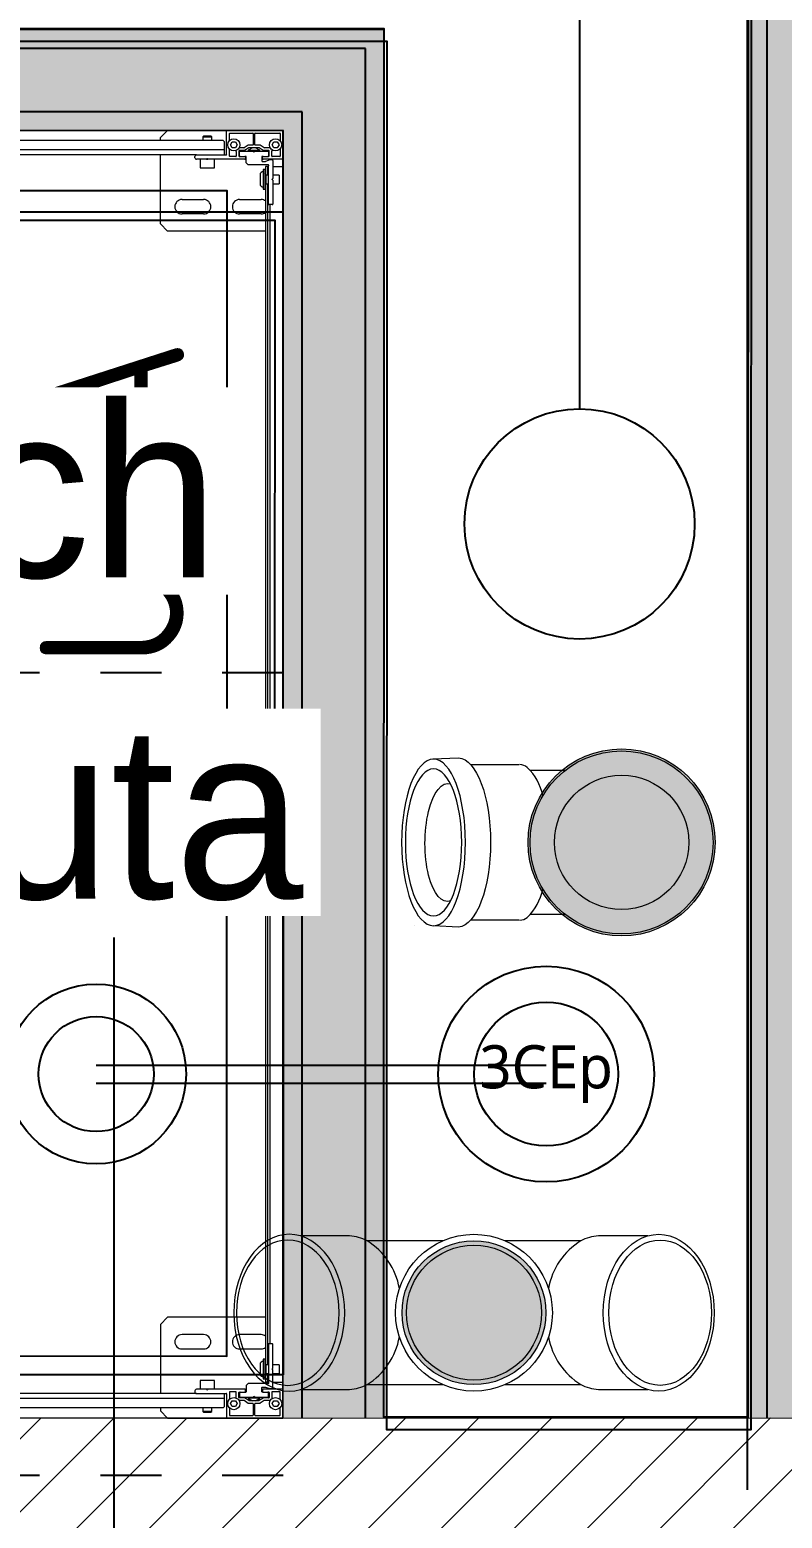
# Model space of a CAD drawing. Header units: centimetres. Extents: x 2191 to 12545, y -680 to 18662.
# Drawn here: x 10220.5 to 10272.8, y 9102.4 to 9205.9 of the extents above; entities that cross this region are included whole.
import ezdxf

# ---------------------------------------------------------------- set-up
doc = ezdxf.new("R2010")
doc.units = ezdxf.units.CM
doc.linetypes.add('prlm_vmc', pattern=[0.282222, 0.141111, -0.141111])
for name, color, linetype, lineweight in [('B AmÈnagement intÈrieur_Hatch', 7, 'Continuous', 5), ('F REMPLISSAGE-vert clair_Hatch', 7, 'Continuous', 5), ('F REMPLISSAGE-vert foncÈ_Hatch', 7, 'Continuous', 5), ('prlm-ELEC-CFO', 1, 'Continuous', 25), ('prlm-GAZ', 2, 'Continuous', 25)]:
    doc.layers.add(name, color=color, linetype=linetype, lineweight=lineweight)
for name, color, linetype in [('B Aménagement intérieur', 252, 'Continuous'), ('B GÈnÈral_Hatch', 252, 'Continuous'), ('B Général', 252, 'Continuous'), ('C ANNOTATIONS-prestations', 252, 'Continuous'), ('F REMPLISSAGE-vert clair', 252, 'Continuous'), ('F REMPLISSAGE-vert foncé', 252, 'Continuous'), ('prlm-CHAUFF', 4, 'Continuous'), ('prlm-EAU-CHU', 42, 'Continuous'), ('prlm-EAU-EUEV', 25, 'Continuous'), ('prlm-GT', 242, 'Continuous'), ('prlm-VMC', 93, 'Continuous')]:
    doc.layers.add(name, color=color, linetype=linetype)
doc.styles.add('prlm-chauff', font='trebucbi.ttf', dxfattribs={"height": 18})
doc.styles.add('prlm-elec-cfo', font='comic.ttf', dxfattribs={"height": 12})
doc.styles.get("Standard").update_dxf_attribs({"font": 'isocp.shx', "height": 15})

# ---------------------------------------------------------------- blocks, each defined once
blk = doc.blocks.new('Gaine 150_70')
at = {"layer": 'B Général', "color": 7, "linetype": 'Continuous', "lineweight": 5, "flags": 128}
for points in [[(-70, 36.31), (19.5, 36.3), (19.5, -2.72), (-70, -2.71)], [(-70, -2.7), (-70, 36.3), (19.5, 36.3), (19.5, -2.7)]]:
    blk.add_lwpolyline(points, close=True, dxfattribs=at)
at = {"layer": 'C ANNOTATIONS-prestations', "lineweight": 5}
for p, q in [((-69.3, 1.44), (-69.3, 31.94)), ((-68.65, 1.34), (-68.65, 32.04)), ((18.15, 1.34), (18.15, 32.04)), ((18.8, 1.44), (18.8, 31.94)), ((-68.3, 3.29), (-68.3, 30.06)), ((17.8, 3.29), (17.8, 30.06)), ((-69.5, 5.79), (-70, 5.29)), ((-70, 5.29), (-70, 1.16)), ((-69.3, 5.79), (-69.5, 5.79)), ((-63.5, 5.79), (-68.3, 5.79)), ((-63, 5.29), (-63.5, 5.79)), ((-63, -1.51), (-63, 5.29)), ((12.5, 5.29), (13, 5.79)), ((12.5, -1.51), (12.5, 5.29)), ((13, 5.79), (17.8, 5.79)), ((18.8, 5.79), (19, 5.79)), ((19, 5.79), (19.5, 5.29)), ((19.5, 5.29), (19.5, 1.16)), ((-65.2, 4.29), (-65.2, 2.79)), ((-64.2, 2.79), (-64.2, 4.29)), ((13.7, 2.79), (13.7, 4.29)), ((14.7, 4.29), (14.7, 2.79)), ((-68.3, 3.29), (-68.3, 1.22)), ((-68.1, 3.39), (-68.2, 3.39)), ((-68, 2.59), (-68, 3.29)), ((17.5, 2.59), (17.5, 3.29)), ((17.6, 3.39), (17.7, 3.39)), ((17.8, 3.29), (17.8, 1.22)), ((-69.55, 2.84), (-69.6, 2.79)), ((-69.6, 2.79), (-69.6, 2.28)), ((-69.6, 2.28), (-69.55, 2.23)), ((-69.55, 2.23), (-69.55, 2.84)), ((-69.3, 2.84), (-69.55, 2.84)), ((-69.55, 2.23), (-69.3, 2.23)), ((-68.03, 2.56), (-68, 2.59)), ((-68, 2.49), (-68.03, 2.51)), ((-67.4, 3.04), (-68, 3.04)), ((-68, 2.49), (-68, 2.59)), ((-68, -0.08), (-68, 2.49)), ((-67.4, 2.04), (-67.4, 3.04)), ((16.9, 3.04), (16.9, 2.04)), ((17.5, 3.04), (16.9, 3.04)), ((17.53, 2.56), (17.5, 2.59)), ((17.5, 2.59), (17.5, 2.49)), ((17.5, 2.49), (17.53, 2.51)), ((17.5, -0.08), (17.5, 2.49)), ((19.05, 2.84), (18.8, 2.84)), ((18.8, 2.23), (19.05, 2.23)), ((19.05, 2.84), (19.05, 2.23)), ((19.1, 2.79), (19.05, 2.84)), ((19.05, 2.23), (19.1, 2.28)), ((19.1, 2.28), (19.1, 2.79)), ((-70, 1.16), (-70, -2.68)), ((-68.33, 1.19), (-69.97, 1.19)), ((-69.3, 1.44), (-69.2, 1.34)), ((-69.2, 1.34), (-68.65, 1.34)), ((-68.65, 1.34), (-68.3, 1.34)), ((-68, 2.04), (-67.4, 2.04)), ((16.9, 2.04), (17.5, 2.04)), ((17.8, 1.34), (18.15, 1.34)), ((17.83, 1.19), (19.47, 1.19)), ((18.15, 1.34), (18.7, 1.34)), ((18.7, 1.34), (18.8, 1.44)), ((19.5, 1.16), (19.5, -2.68)), ((-69.82, 0.98), (-69.82, -0.62)), ((-69.28, 1), (-69.79, 1)), ((-69.2, 0.8), (-69, 0.92)), ((-69.2, 0.57), (-69.2, 0.8)), ((-69, 0.45), (-69.2, 0.57)), ((-69, 0.92), (-68.8, 0.8)), ((-68.8, 0.57), (-69, 0.45)), ((-68.8, 0.8), (-68.8, 0.57)), ((-68.78, 0), (-68.78, 0.32)), ((-68.21, 1), (-68.72, 1)), ((-68.6, -0.06), (-68.6, 0.31)), ((-68.57, 0.34), (-68.23, 0.34)), ((-68.55, 0.26), (-68.55, -0.66)), ((-68.53, 0.52), (-68.21, 0.52)), ((-68.23, 0.29), (-68.52, 0.29)), ((-68.2, 0.31), (-68.2, -0.08)), ((-68.18, 0.55), (-68.18, 0.98)), ((-65.2, 0.29), (-65.2, -1.21)), ((-64.2, -1.21), (-64.2, 0.29)), ((13.7, -1.21), (13.7, 0.29)), ((14.7, 0.29), (14.7, -1.21)), ((17.68, 0.55), (17.68, 0.98)), ((17.7, 0.31), (17.7, -0.08)), ((17.71, 1), (18.22, 1)), ((18.03, 0.52), (17.71, 0.52)), ((18.07, 0.34), (17.73, 0.34)), ((17.73, 0.29), (18.02, 0.29)), ((18.05, 0.26), (18.05, -0.66)), ((18.1, -0.06), (18.1, 0.31)), ((18.28, 0), (18.28, 0.32)), ((18.3, 0.8), (18.5, 0.92)), ((18.3, 0.57), (18.3, 0.8)), ((18.5, 0.45), (18.3, 0.57)), ((18.5, 0.92), (18.7, 0.8)), ((18.7, 0.57), (18.5, 0.45)), ((18.7, 0.8), (18.7, 0.57)), ((18.78, 1), (19.29, 1)), ((19.32, 0.98), (19.32, -0.62)), ((-69.82, -0.8), (-69.82, -2.5)), ((-69.01, -0.65), (-69.79, -0.65)), ((-69.79, -0.77), (-69.01, -0.77)), ((-68.98, -0.31), (-68.79, -0.02)), ((-68.98, -0.62), (-68.98, -0.31)), ((-68.98, -1.11), (-68.98, -0.8)), ((-68.63, -0.31), (-68.8, -0.61)), ((-68.8, -1.06), (-68.8, -0.37)), ((-68.8, -0.81), (-68.63, -1.11)), ((-68.79, -0.36), (-68.6, -0.06)), ((-68.55, -0.39), (-68.67, -0.39)), ((-68.63, -1.11), (-68.63, -0.31)), ((-68.55, -0.31), (-68.63, -0.31)), ((-68.5, -0.71), (-68.55, -0.66)), ((-68.55, -0.76), (-68.5, -0.71)), ((-68.55, -0.76), (-68.55, -1.68)), ((-68.2, -0.13), (-68.2, -0.08)), ((-68.17, -0.11), (-68.03, -0.11)), ((-67.75, -0.16), (-68.17, -0.16)), ((-67.6, -0.31), (-67.75, -0.16)), ((-67.6, -1.71), (-67.6, -0.31)), ((17.25, -0.16), (17.1, -0.31)), ((17.1, -1.71), (17.1, -0.31)), ((17.25, -0.16), (17.67, -0.16)), ((17.67, -0.11), (17.53, -0.11)), ((17.7, -0.13), (17.7, -0.08)), ((18.05, -0.66), (18, -0.71)), ((18, -0.71), (18.05, -0.76)), ((18.13, -0.31), (18.05, -0.31)), ((18.05, -0.39), (18.17, -0.39)), ((18.05, -0.76), (18.05, -1.68)), ((18.29, -0.36), (18.1, -0.06)), ((18.13, -0.31), (18.13, -1.11)), ((18.3, -0.61), (18.13, -0.31)), ((18.13, -1.11), (18.3, -0.81)), ((18.48, -0.31), (18.29, -0.02)), ((18.3, -1.06), (18.3, -0.37)), ((18.48, -0.62), (18.48, -0.31)), ((18.48, -1.11), (18.48, -0.8)), ((19.29, -0.65), (18.51, -0.65)), ((18.51, -0.77), (19.29, -0.77)), ((19.32, -0.8), (19.32, -2.5)), ((-69.2, -2.1), (-69, -1.98)), ((-69, -1.98), (-68.8, -2.1)), ((-68.79, -1.41), (-68.97, -1.13)), ((-68.61, -1.36), (-68.79, -1.07)), ((-68.78, -1.85), (-68.78, -1.43)), ((-68.55, -1.04), (-68.67, -1.04)), ((-68.63, -1.11), (-68.55, -1.11)), ((-68.6, -1.73), (-68.6, -1.37)), ((-68.23, -1.76), (-68.57, -1.76)), ((-68.21, -1.94), (-68.56, -1.94)), ((-68.52, -1.71), (-68.23, -1.71)), ((-68.2, -1.34), (-68.2, -1.29)), ((-68.2, -1.34), (-68.2, -1.73)), ((-68.18, -2.5), (-68.18, -1.97)), ((-68.17, -1.26), (-67.88, -1.26)), ((-68.03, -1.31), (-68.17, -1.31)), ((-68, -2.68), (-68, -1.34)), ((-67.85, -1.52), (-67.95, -1.81)), ((-67.95, -1.82), (-67.95, -1.98)), ((-67.92, -2.01), (-66.65, -2.01)), ((-67.85, -1.29), (-67.85, -1.51)), ((-64.88, -1.71), (-67.54, -1.71)), ((-66.95, -1.51), (-67.5, -1.51)), ((-67.5, -1.66), (-67.5, -1.51)), ((-66.9, -1.66), (-67.5, -1.66)), ((-67.5, -1.66), (-67.5, -1.71)), ((-67.5, -2.01), (-67.5, -2.71)), ((-65.92, -1.36), (-67.28, -1.36)), ((-67.28, -1.36), (-67.28, -1.46)), ((-67.28, -1.46), (-67.28, -1.51)), ((-65.92, -1.46), (-67.28, -1.46)), ((-67, -1.46), (-66.9, -1.56)), ((-66.28, -1.13), (-66.93, -1.13)), ((-66.9, -1.56), (-66.3, -1.56)), ((-66.9, -1.56), (-66.9, -1.71)), ((-66.9, -2.01), (-66.9, -2.46)), ((-66.65, -2.01), (-66.6, -1.96)), ((-66.6, -1.96), (-66.55, -2.01)), ((-66.55, -2.01), (-64.88, -2.01)), ((-66.3, -1.56), (-66.2, -1.46)), ((-66.3, -1.71), (-66.3, -1.56)), ((15.8, -1.66), (-66.3, -1.66)), ((-66.3, -2.46), (-66.3, -2.01)), ((15.75, -1.51), (-66.25, -1.51)), ((-65.92, -1.46), (-65.92, -1.36)), ((-65.92, -1.51), (-65.92, -1.46)), ((-64.85, -1.98), (-64.85, -1.74)), ((14.35, -1.82), (-64.85, -1.82)), ((14.35, -1.98), (14.35, -1.74)), ((14.38, -1.71), (17.04, -1.71)), ((16.05, -2.01), (14.38, -2.01)), ((16.78, -1.36), (15.42, -1.36)), ((15.42, -1.36), (15.42, -1.46)), ((16.78, -1.46), (15.42, -1.46)), ((15.42, -1.46), (15.42, -1.51)), ((15.7, -1.46), (15.8, -1.56)), ((16.42, -1.13), (15.77, -1.13)), ((15.8, -1.56), (16.4, -1.56)), ((15.8, -1.56), (15.8, -1.71)), ((15.8, -2.01), (15.8, -2.46)), ((16.05, -2.01), (16.1, -1.96)), ((16.1, -1.96), (16.15, -2.01)), ((17.42, -2.01), (16.15, -2.01)), ((16.4, -1.56), (16.5, -1.46)), ((16.4, -1.71), (16.4, -1.56)), ((17, -1.66), (16.4, -1.66)), ((16.4, -2.46), (16.4, -2.01)), ((17, -1.51), (16.45, -1.51)), ((16.78, -1.46), (16.78, -1.36)), ((16.78, -1.51), (16.78, -1.46)), ((17, -1.66), (17, -1.51)), ((17, -1.66), (17, -1.71)), ((17, -2.01), (17, -2.71)), ((17.35, -1.29), (17.35, -1.51)), ((17.45, -1.81), (17.35, -1.52)), ((17.67, -1.26), (17.38, -1.26)), ((17.45, -1.98), (17.45, -1.82)), ((17.5, -2.68), (17.5, -1.34)), ((17.53, -1.31), (17.67, -1.31)), ((17.68, -2.5), (17.68, -1.97)), ((17.7, -1.34), (17.7, -1.29)), ((17.7, -1.34), (17.7, -1.73)), ((17.71, -1.94), (18.06, -1.94)), ((18.02, -1.71), (17.73, -1.71)), ((17.73, -1.76), (18.07, -1.76)), ((18.05, -1.04), (18.17, -1.04)), ((18.05, -1.11), (18.13, -1.11)), ((18.1, -1.73), (18.1, -1.37)), ((18.11, -1.36), (18.29, -1.07)), ((18.28, -1.85), (18.28, -1.43)), ((18.29, -1.41), (18.47, -1.13)), ((18.3, -2.1), (18.5, -1.98)), ((18.5, -1.98), (18.7, -2.1)), ((-70, -2.68), (-70, -2.71)), ((-70, -2.71), (-69.97, -2.71)), ((-69.97, -2.71), (-68.03, -2.71)), ((-69.79, -2.53), (-69.28, -2.53)), ((-69.2, -2.33), (-69.2, -2.1)), ((-69, -2.45), (-69.2, -2.33)), ((-68.8, -2.33), (-69, -2.45)), ((-68.8, -2.1), (-68.8, -2.33)), ((-68.72, -2.53), (-68.21, -2.53)), ((-68.03, -2.71), (-67.5, -2.71)), ((17, -2.71), (-67.5, -2.71)), ((-66.3, -2.46), (-66.9, -2.46)), ((16.4, -2.46), (15.8, -2.46)), ((17.53, -2.71), (17, -2.71)), ((19.47, -2.71), (17.53, -2.71)), ((18.22, -2.53), (17.71, -2.53)), ((18.3, -2.33), (18.3, -2.1)), ((18.5, -2.45), (18.3, -2.33)), ((18.7, -2.33), (18.5, -2.45)), ((18.7, -2.1), (18.7, -2.33)), ((19.29, -2.53), (18.78, -2.53)), ((19.5, -2.71), (19.47, -2.71)), ((19.5, -2.68), (19.5, -2.71))]:
    blk.add_line(p, q, dxfattribs=at)
at = {"layer": 'C ANNOTATIONS-prestations'}
blk.add_line((75, -35), (-75, -35), dxfattribs=at)
at = {"layer": 'C ANNOTATIONS-prestations', "lineweight": 5, "flags": 128}
for points in [[(-64.2, 4.29, 0.414214), (-64.7, 4.79, 0.414214), (-65.2, 4.29)], [(14.7, 4.29, 0.414214), (14.2, 4.79, 0.414214), (13.7, 4.29)], [(-68.2, 3.39, 0.198912), (-68.27, 3.36, 0.198912), (-68.3, 3.29)], [(-68, 3.29, 0.198912), (-68.03, 3.36, 0.198912), (-68.1, 3.39)], [(17.6, 3.39, 0.198912), (17.53, 3.36, 0.198912), (17.5, 3.29)], [(17.8, 3.29, 0.198912), (17.77, 3.36, 0.198912), (17.7, 3.39)], [(-68.03, 2.56, 0.198912), (-68.04, 2.54, 0.198912), (-68.03, 2.51)], [(-65.2, 2.79, 0.414214), (-64.7, 2.29, 0.414214), (-64.2, 2.79)], [(13.7, 2.79, 0.414214), (14.2, 2.29, 0.414214), (14.7, 2.79)], [(17.53, 2.51, 0.198912), (17.54, 2.54, 0.198912), (17.53, 2.56)], [(-69.97, 1.19, 0.198912), (-69.99, 1.18, 0.198912), (-70, 1.16)], [(-68.33, 1.19, 0.198912), (-68.31, 1.19, 0.198912), (-68.3, 1.22)], [(17.8, 1.22, 0.198912), (17.81, 1.19, 0.198912), (17.83, 1.19)], [(19.5, 1.16, 0.198912), (19.49, 1.18, 0.198912), (19.47, 1.19)], [(-69.79, 1, 0.198912), (-69.81, 1, 0.198912), (-69.82, 0.98)], [(-69.28, 1, 0.01196), (-69.28, 1, 0.01196), (-69.28, 1)], [(-68.72, 1, 0.01196), (-68.72, 1, 0.01196), (-68.72, 1)], [(-68.6, 0.54, 0.095961), (-68.57, 0.52, 0.095961), (-68.53, 0.52)], [(-68.57, 0.34, 0.198912), (-68.59, 0.33, 0.198912), (-68.6, 0.31)], [(-68.52, 0.29, 0.198912), (-68.54, 0.28, 0.198912), (-68.55, 0.26)], [(-68.2, 0.31, 0.198912), (-68.21, 0.33, 0.198912), (-68.23, 0.34)], [(-68.2, 0.26, 0.198912), (-68.21, 0.28, 0.198912), (-68.23, 0.29)], [(-68.18, 0.98, 0.198912), (-68.19, 1, 0.198912), (-68.21, 1)], [(-68.21, 0.52, 0.198912), (-68.19, 0.52, 0.198912), (-68.18, 0.55)], [(-64.2, 0.29, 0.414214), (-64.7, 0.79, 0.414214), (-65.2, 0.29)], [(14.7, 0.29, 0.414214), (14.2, 0.79, 0.414214), (13.7, 0.29)], [(17.71, 1, 0.198912), (17.69, 1, 0.198912), (17.68, 0.98)], [(17.68, 0.55, 0.198912), (17.69, 0.52, 0.198912), (17.71, 0.52)], [(17.73, 0.34, 0.198912), (17.71, 0.33, 0.198912), (17.7, 0.31)], [(17.73, 0.29, 0.198912), (17.71, 0.28, 0.198912), (17.7, 0.26)], [(18.05, 0.26, 0.198912), (18.04, 0.28, 0.198912), (18.02, 0.29)], [(18.03, 0.52, 0.095961), (18.07, 0.52, 0.095961), (18.1, 0.54)], [(18.1, 0.31, 0.198912), (18.09, 0.33, 0.198912), (18.07, 0.34)], [(18.22, 1, 0.01196), (18.22, 1, 0.01196), (18.22, 1)], [(18.78, 1, 0.01196), (18.78, 1, 0.01196), (18.78, 1)], [(19.32, 0.98, 0.198912), (19.31, 1, 0.198912), (19.29, 1)], [(-69.82, -0.62, 0.198912), (-69.81, -0.65, 0.198912), (-69.79, -0.65)], [(-69.79, -0.77, 0.198912), (-69.81, -0.78, 0.198912), (-69.82, -0.8)], [(-69.01, -0.65, 0.198912), (-68.99, -0.65, 0.198912), (-68.98, -0.62)], [(-68.98, -0.8, 0.198912), (-68.99, -0.78, 0.198912), (-69.01, -0.77)], [(-68.79, -0.36, 0.073633), (-68.8, -0.37, 0.073633), (-68.8, -0.37)], [(-68.79, -0.02, 0.073633), (-68.78, -0.01, 0.073633), (-68.78, 0)], [(-68.2, -0.08, 0.198912), (-68.19, -0.11, 0.198912), (-68.17, -0.11)], [(-68.2, -0.13, 0.198912), (-68.19, -0.16, 0.198912), (-68.17, -0.16)], [(-68.03, -0.11, 0.198912), (-68.01, -0.11, 0.198912), (-68, -0.08)], [(17.5, -0.08, 0.198912), (17.51, -0.11, 0.198912), (17.53, -0.11)], [(17.67, -0.11, 0.198912), (17.69, -0.11, 0.198912), (17.7, -0.08)], [(17.67, -0.16, 0.198912), (17.69, -0.16, 0.198912), (17.7, -0.13)], [(18.28, 0, 0.073633), (18.28, -0.01, 0.073633), (18.29, -0.02)], [(18.3, -0.37, 0.073633), (18.3, -0.37, 0.073633), (18.29, -0.36)], [(18.48, -0.62, 0.198912), (18.49, -0.65, 0.198912), (18.51, -0.65)], [(18.51, -0.77, 0.198912), (18.49, -0.78, 0.198912), (18.48, -0.8)], [(19.29, -0.65, 0.198912), (19.31, -0.65, 0.198912), (19.32, -0.62)], [(19.32, -0.8, 0.198912), (19.31, -0.78, 0.198912), (19.29, -0.77)], [(-68.98, -1.11, 0.073633), (-68.98, -1.12, 0.073633), (-68.97, -1.13)], [(-68.8, -1.06, 0.073633), (-68.8, -1.06, 0.073633), (-68.79, -1.07)], [(-68.78, -1.43, 0.073633), (-68.78, -1.42, 0.073633), (-68.79, -1.41)], [(-68.56, -1.94, 0.123554), (-68.6, -1.96, 0.123554), (-68.64, -1.99)], [(-68.6, -1.37, 0.073633), (-68.6, -1.37, 0.073633), (-68.61, -1.36)], [(-68.6, -1.73, 0.198912), (-68.59, -1.76, 0.198912), (-68.57, -1.76)], [(-68.55, -1.68, 0.198912), (-68.54, -1.71, 0.198912), (-68.52, -1.71)], [(-68.23, -1.71, 0.198912), (-68.21, -1.71, 0.198912), (-68.2, -1.68)], [(-68.23, -1.76, 0.198912), (-68.21, -1.76, 0.198912), (-68.2, -1.73)], [(-68.18, -1.97, 0.198912), (-68.19, -1.95, 0.198912), (-68.21, -1.94)], [(-68.17, -1.26, 0.198912), (-68.19, -1.27, 0.198912), (-68.2, -1.29)], [(-68.17, -1.31, 0.198912), (-68.19, -1.32, 0.198912), (-68.2, -1.34)], [(-68, -1.34, 0.198912), (-68.01, -1.32, 0.198912), (-68.03, -1.31)], [(-67.95, -1.81, 0.040241), (-67.95, -1.82, 0.040241), (-67.95, -1.82)], [(-67.95, -1.98, 0.198912), (-67.94, -2.01, 0.198912), (-67.92, -2.01)], [(-67.85, -1.29, 0.198912), (-67.86, -1.27, 0.198912), (-67.88, -1.26)], [(-67.85, -1.52, 0.040241), (-67.85, -1.51, 0.040241), (-67.85, -1.51)], [(-67.6, -1.71, 0.414214), (-67.57, -1.74, 0.414214), (-67.54, -1.71)], [(-66.93, -1.13, 0.218554), (-67.08, -1.2, 0.218554), (-67.12, -1.36)], [(-67.12, -1.36, 0.003145), (-67.12, -1.36, 0.003145), (-67.12, -1.36)], [(-66.08, -1.36, 0.218554), (-66.12, -1.2, 0.218554), (-66.28, -1.13)], [(-66.08, -1.36, 0.003145), (-66.08, -1.36, 0.003145), (-66.08, -1.36)], [(-65.2, -1.21, 0.080612), (-65.17, -1.37, 0.080612), (-65.1, -1.51)], [(-64.85, -1.74, 0.198912), (-64.86, -1.72, 0.198912), (-64.88, -1.71)], [(-64.88, -2.01, 0.198912), (-64.86, -2.01, 0.198912), (-64.85, -1.98)], [(-64.3, -1.51, 0.080612), (-64.23, -1.37, 0.080612), (-64.2, -1.21)], [(13.7, -1.21, 0.080612), (13.73, -1.37, 0.080612), (13.8, -1.51)], [(14.38, -1.71, 0.198912), (14.36, -1.72, 0.198912), (14.35, -1.74)], [(14.35, -1.98, 0.198912), (14.36, -2.01, 0.198912), (14.38, -2.01)], [(14.6, -1.51, 0.080612), (14.67, -1.37, 0.080612), (14.7, -1.21)], [(15.77, -1.13, 0.218554), (15.62, -1.2, 0.218554), (15.58, -1.36)], [(15.58, -1.36, 0.003145), (15.58, -1.36, 0.003145), (15.58, -1.36)], [(16.62, -1.36, 0.218554), (16.58, -1.2, 0.218554), (16.42, -1.13)], [(16.62, -1.36, 0.003145), (16.62, -1.36, 0.003145), (16.62, -1.36)], [(17.04, -1.71, 0.414214), (17.07, -1.74, 0.414214), (17.1, -1.71)], [(17.38, -1.26, 0.198912), (17.36, -1.27, 0.198912), (17.35, -1.29)], [(17.35, -1.51, 0.040241), (17.35, -1.51, 0.040241), (17.35, -1.52)], [(17.42, -2.01, 0.198912), (17.44, -2.01, 0.198912), (17.45, -1.98)], [(17.45, -1.82, 0.040241), (17.45, -1.82, 0.040241), (17.45, -1.81)], [(17.53, -1.31, 0.198912), (17.51, -1.32, 0.198912), (17.5, -1.34)], [(17.7, -1.29, 0.198912), (17.69, -1.27, 0.198912), (17.67, -1.26)], [(17.7, -1.34, 0.198912), (17.69, -1.32, 0.198912), (17.67, -1.31)], [(17.71, -1.94, 0.198912), (17.69, -1.95, 0.198912), (17.68, -1.97)], [(17.7, -1.68, 0.198912), (17.71, -1.71, 0.198912), (17.73, -1.71)], [(17.7, -1.73, 0.198912), (17.71, -1.76, 0.198912), (17.73, -1.76)], [(18.02, -1.71, 0.198912), (18.04, -1.71, 0.198912), (18.05, -1.68)], [(18.14, -1.99, 0.123554), (18.1, -1.96, 0.123554), (18.06, -1.94)], [(18.07, -1.76, 0.198912), (18.09, -1.76, 0.198912), (18.1, -1.73)], [(18.11, -1.36, 0.073633), (18.1, -1.37, 0.073633), (18.1, -1.37)], [(18.29, -1.41, 0.073633), (18.28, -1.42, 0.073633), (18.28, -1.43)], [(18.29, -1.07, 0.073633), (18.3, -1.06, 0.073633), (18.3, -1.06)], [(18.47, -1.13, 0.073633), (18.48, -1.12, 0.073633), (18.48, -1.11)], [(-70, -2.68, 0.198912), (-69.99, -2.71, 0.198912), (-69.97, -2.71)], [(-69.82, -2.5, 0.198912), (-69.81, -2.53, 0.198912), (-69.79, -2.53)], [(-69.28, -2.53, 0.01196), (-69.28, -2.53, 0.01196), (-69.28, -2.53)], [(-68.72, -2.53, 0.01196), (-68.72, -2.53, 0.01196), (-68.72, -2.53)], [(-68.21, -2.53, 0.198912), (-68.19, -2.53, 0.198912), (-68.18, -2.5)], [(-68.03, -2.71, 0.198912), (-68.01, -2.71, 0.198912), (-68, -2.68)], [(17.5, -2.68, 0.198912), (17.51, -2.71, 0.198912), (17.53, -2.71)], [(17.68, -2.5, 0.198912), (17.69, -2.53, 0.198912), (17.71, -2.53)], [(18.22, -2.53, 0.01196), (18.22, -2.53, 0.01196), (18.22, -2.53)], [(18.78, -2.53, 0.01196), (18.78, -2.53, 0.01196), (18.78, -2.53)], [(19.29, -2.53, 0.198912), (19.31, -2.53, 0.198912), (19.32, -2.5)], [(19.47, -2.71, 0.198912), (19.49, -2.71, 0.198912), (19.5, -2.68)]]:
    blk.add_lwpolyline(points, format="xyb", dxfattribs=at)
at = {"layer": 'C ANNOTATIONS-prestations', "lineweight": 5}
for centre in [(-69, 0.69), (18.5, 0.69), (-69, -2.21), (18.5, -2.21)]:
    blk.add_circle(centre, 0.425, dxfattribs=at)
blk = doc.blocks.new('xi.cee2')
at = {"layer": 'prlm-EAU-CHU', "color": 0, "lineweight": 13}
for p, q in [((-8.66, 5.34), (-12.09, 5.34)), ((12.09, 5.34), (8.66, 5.34)), ((-2.17, 5), (-7.43, 5)), ((7.43, 5), (2.17, 5)), ((-7.43, -5), (-2.17, -5)), ((2.17, -5), (7.43, -5)), ((-12.09, -5.34), (-8.66, -5.34)), ((8.66, -5.34), (12.09, -5.34))]:
    blk.add_line(p, q, dxfattribs=at)
for radius in [5.45, 4.69]:
    blk.add_circle((0, 0), radius, dxfattribs=at)
for centre, radius, start, end in [((-8.8, 2.45), 2.89, 61.5716, 87.1026), ((8.8, 2.45), 2.89, 92.8974, 118.4284), ((-9.99, 0.84), 4.88, 9.9757, 58.4084), ((9.99, 0.84), 4.88, 121.5916, 170.0243), ((-9.99, -0.84), 4.88, 301.5916, 350.0243), ((9.99, -0.84), 4.88, 189.9757, 238.4084), ((-8.8, -2.45), 2.89, 272.8974, 298.4284), ((8.8, -2.45), 2.89, 241.5716, 267.1026)]:
    blk.add_arc(centre, radius, start, end, dxfattribs=at)
at = {"layer": 'prlm-EAU-CHU', "color": 0, "lineweight": 13, "extrusion": (0, 0, -1)}
for centre, major_axis, ratio in [((-12.84, 0), (0, -5.45), 0.707316), ((-12.94, 0), (0, -5.05), 0.706972)]:
    blk.add_ellipse(centre, major_axis=major_axis, ratio=ratio, dxfattribs=at)
at = {"layer": 'prlm-EAU-CHU', "color": 0, "lineweight": 13}
for centre, major_axis, ratio in [((12.84, 0), (0, -5.45), 0.707316), ((12.94, 0), (0, -5.05), 0.706972)]:
    blk.add_ellipse(centre, major_axis=major_axis, ratio=ratio, dxfattribs=at)
blk = doc.blocks.new('xi.thema+')
at = {"layer": 'prlm-CHAUFF', "color": 7, "linetype": 'prlm_vmc', "ltscale": 30}
for points in [[(-27.9, 0), (-27.9, 34.4)], [(27.9, 0), (27.9, 34.4)]]:
    blk.add_lwpolyline(points, dxfattribs=at)
at = {"layer": 'prlm-CHAUFF', "color": 0}
blk.add_lwpolyline([(-20.9, 0), (-20.9, 34.4), (20.9, 34.4), (20.9, 0)], close=True, dxfattribs=at)
for radius in [6.25, 4]:
    blk.add_circle((0, 13), radius, dxfattribs=at)
at = {"layer": 'prlm-CHAUFF', "color": 0, "insert": (0, 25.54), "char_height": 8, "width": 7.1971, "attachment_point": 5, "style": 'prlm-chauff'}
blk.add_mtext('thema+', dxfattribs=at)
blk = doc.blocks.new('xi.eu')
at = {"layer": 'prlm-EAU-EUEV', "linetype": 'ByBlock', "lineweight": -2}
h = blk.add_hatch(color=0, dxfattribs=at)
edge = h.paths.add_edge_path()
edge.add_arc((0, 0), 5, 0, 360)
at = {"layer": 'prlm-EAU-EUEV', "color": 0, "linetype": 'ByBlock', "lineweight": 5}
blk.add_circle((0, 0), 5, dxfattribs=at)
blk = doc.blocks.new('xi.uta-yzen-d')
at = {"layer": 'prlm-CHAUFF', "ltscale": 50}
for p, q in [((-36.4, 35.02), (-20.8, 35.02)), ((-36.4, 35.02), (-36.4, 29.72)), ((-20.9, 35.12), (-36.3, 35.12)), ((-20.8, 29.72), (-20.8, 35.02)), ((-17.3, 35.02), (-1.7, 35.02)), ((-17.3, 35.02), (-17.3, 29.72)), ((-1.8, 35.12), (-17.2, 35.12)), ((-1.7, 29.72), (-1.7, 35.02)), ((1.8, 35.02), (17.4, 35.02)), ((1.8, 35.02), (1.8, 29.72)), ((1.9, 35.12), (17.3, 35.12)), ((17.4, 29.72), (17.4, 35.02)), ((20.9, 35.02), (36.5, 35.02)), ((20.9, 35.02), (20.9, 29.72)), ((21, 35.12), (36.4, 35.12)), ((36.5, 29.72), (36.5, 35.02)), ((-37.25, 29.22), (-37.25, 26.22)), ((-37.06, 29.72), (-36.65, 29.72)), ((-37.06, 29.72), (-37.06, 26.02)), ((-37, 29.72), (-37, 26.27)), ((-36.98, 29.72), (-36.98, 26.27)), ((-20.55, 29.72), (-36.65, 29.72)), ((-36.65, 29.72), (-36.65, 26.42)), ((-36.55, 29.97), (-36.4, 29.97)), ((-20.55, 26.42), (-20.55, 29.72)), ((-18.15, 29.22), (-18.15, 26.22)), ((-17.96, 29.72), (-17.55, 29.72)), ((-17.96, 29.72), (-17.96, 26.02)), ((-17.9, 29.72), (-17.9, 26.27)), ((-17.88, 29.72), (-17.88, 26.27)), ((-1.45, 29.72), (-17.55, 29.72)), ((-17.55, 29.72), (-17.55, 26.42)), ((-17.45, 29.97), (-17.3, 29.97)), ((-1.45, 26.42), (-1.45, 29.72)), ((0.95, 29.22), (0.95, 26.22)), ((1.14, 29.72), (1.55, 29.72)), ((1.14, 29.72), (1.14, 26.02)), ((1.2, 29.72), (1.2, 26.27)), ((1.22, 29.72), (1.22, 26.27)), ((17.65, 29.72), (1.55, 29.72)), ((1.55, 29.72), (1.55, 26.42)), ((1.65, 29.97), (1.8, 29.97)), ((17.65, 26.42), (17.65, 29.72)), ((20.05, 29.22), (20.05, 26.22)), ((20.24, 29.72), (20.65, 29.72)), ((20.24, 29.72), (20.24, 26.02)), ((20.3, 29.72), (20.3, 26.27)), ((20.32, 29.72), (20.32, 26.27)), ((36.75, 29.72), (20.65, 29.72)), ((20.65, 29.72), (20.65, 26.42)), ((20.75, 29.97), (20.9, 29.97)), ((36.75, 26.42), (36.75, 29.72)), ((-37, 28.42), (-36.98, 28.42)), ((-36.98, 28.07), (-37, 28.07)), ((-17.9, 28.42), (-17.88, 28.42)), ((-17.88, 28.07), (-17.9, 28.07)), ((1.2, 28.42), (1.22, 28.42)), ((1.22, 28.07), (1.2, 28.07)), ((20.3, 28.42), (20.32, 28.42)), ((20.32, 28.07), (20.3, 28.07)), ((-37, 27.69), (-36.98, 27.69)), ((-36.98, 27.34), (-37, 27.34)), ((-37, 27.29), (-36.98, 27.29)), ((-36.98, 27.19), (-37, 27.19)), ((-17.9, 27.69), (-17.88, 27.69)), ((-17.88, 27.34), (-17.9, 27.34)), ((-17.9, 27.29), (-17.88, 27.29)), ((-17.88, 27.19), (-17.9, 27.19)), ((1.2, 27.69), (1.22, 27.69)), ((1.22, 27.34), (1.2, 27.34)), ((1.2, 27.29), (1.22, 27.29)), ((1.22, 27.19), (1.2, 27.19)), ((20.3, 27.69), (20.32, 27.69)), ((20.32, 27.34), (20.3, 27.34)), ((20.3, 27.29), (20.32, 27.29)), ((20.32, 27.19), (20.3, 27.19)), ((-36.8, 26.02), (-37.05, 26.02)), ((-36.98, 26.27), (-37, 26.27)), ((-36.8, 26.27), (-36.98, 26.27)), ((-36.65, 26.42), (-36.8, 26.27)), ((-20.4, 26.27), (-36.8, 26.27)), ((-36.8, 26.27), (-36.8, 20.62)), ((-20.55, 26.42), (-36.65, 26.42)), ((-20.4, 26.27), (-20.55, 26.42)), ((-20.4, 20.62), (-20.4, 26.27)), ((-17.7, 26.02), (-17.95, 26.02)), ((-17.88, 26.27), (-17.9, 26.27)), ((-17.7, 26.27), (-17.88, 26.27)), ((-17.55, 26.42), (-17.7, 26.27)), ((-1.3, 26.27), (-17.7, 26.27)), ((-17.7, 26.27), (-17.7, 20.62)), ((-1.45, 26.42), (-17.55, 26.42)), ((-1.3, 26.27), (-1.45, 26.42)), ((-1.3, 20.62), (-1.3, 26.27)), ((1.4, 26.02), (1.15, 26.02)), ((1.22, 26.27), (1.2, 26.27)), ((1.4, 26.27), (1.22, 26.27)), ((1.55, 26.42), (1.4, 26.27)), ((17.8, 26.27), (1.4, 26.27)), ((1.4, 26.27), (1.4, 20.62)), ((17.65, 26.42), (1.55, 26.42)), ((17.8, 26.27), (17.65, 26.42)), ((17.8, 20.62), (17.8, 26.27)), ((20.5, 26.02), (20.25, 26.02)), ((20.32, 26.27), (20.3, 26.27)), ((20.5, 26.27), (20.32, 26.27)), ((20.65, 26.42), (20.5, 26.27)), ((36.9, 26.27), (20.5, 26.27)), ((20.5, 26.27), (20.5, 20.62)), ((36.75, 26.42), (20.65, 26.42)), ((36.9, 26.27), (36.75, 26.42)), ((36.9, 20.62), (36.9, 26.27))]:
    blk.add_line(p, q, dxfattribs=at)
for points in [[(0, 30), (0, 0), (39, 0), (39, 30)], [(0.57, 29.43), (0.57, 0.57), (38.43, 0.57), (38.43, 29.43)], [(-40.5, 20.62), (-40.5, 3.9), (40.5, 3.9), (40.5, 20.62)]]:
    blk.add_lwpolyline(points, close=True, dxfattribs=at)
for centre, radius in [((-28.6, 27.62), 0.5), ((-28.6, 27.62), 0.48), ((-28.6, 27.62), 0.38), ((-9.5, 27.62), 0.5), ((-9.5, 27.62), 0.48), ((-9.5, 27.62), 0.38), ((9.6, 27.62), 0.5), ((9.6, 27.62), 0.48), ((9.6, 27.62), 0.38), ((28.7, 27.62), 0.5), ((28.7, 27.62), 0.48), ((28.7, 27.62), 0.38)]:
    blk.add_circle(centre, radius, dxfattribs=at)
for centre, radius, start, end in [((-36.3, 35.02), 0.1, 90, 180), ((-20.9, 35.02), 0.1, 0, 90), ((-17.2, 35.02), 0.1, 90, 180), ((-1.8, 35.02), 0.1, 0, 90), ((1.9, 35.02), 0.1, 90, 180), ((17.3, 35.02), 0.1, 0, 90), ((21, 35.02), 0.1, 90, 180), ((36.4, 35.02), 0.1, 0, 90), ((-36.47, 29.24), 0.776, 138.5248, 181.7675), ((-36.55, 29.27), 0.7, 90, 136.2731), ((-17.37, 29.24), 0.776, 138.5248, 181.7675), ((-17.45, 29.27), 0.7, 90, 136.2731), ((1.73, 29.24), 0.776, 138.5248, 181.7675), ((1.65, 29.27), 0.7, 90, 136.2731), ((20.83, 29.24), 0.776, 138.5248, 181.7675), ((20.75, 29.27), 0.7, 90, 136.2731), ((-37.05, 26.22), 0.2, 180, 268.3239), ((-37.05, 26.22), 0.2, 268.3239, 270), ((-17.95, 26.22), 0.2, 180, 268.3239), ((-17.95, 26.22), 0.2, 268.3239, 270), ((1.15, 26.22), 0.2, 180, 268.3239), ((1.15, 26.22), 0.2, 268.3239, 270), ((20.25, 26.22), 0.2, 180, 268.3239), ((20.25, 26.22), 0.2, 268.3239, 270)]:
    blk.add_arc(centre, radius, start, end, dxfattribs=at)
for centre, major_axis, ratio, start_param, end_param in [((-36.55, 28.96), (-0.45, 0), 0.974723, 5.983927, 6.283185), ((-17.45, 28.96), (-0.45, 0), 0.974723, 5.983927, 6.283185), ((1.65, 28.96), (-0.45, 0), 0.974723, 5.983927, 6.283185), ((20.75, 28.96), (-0.45, 0), 0.974723, 5.983927, 6.283185), ((-36.55, 28.6), (-0.45, 0), 0.974723, 5.983927, 6.283185), ((-35.75, 28.6), (-1.25, 0), 0.146694, 0, 0.179125), ((-17.45, 28.6), (-0.45, 0), 0.974723, 5.983927, 6.283185), ((-16.65, 28.6), (-1.25, 0), 0.146694, 0, 0.179125), ((1.65, 28.6), (-0.45, 0), 0.974723, 5.983927, 6.283185), ((2.45, 28.6), (-1.25, 0), 0.146694, 0, 0.179125), ((20.75, 28.6), (-0.45, 0), 0.974723, 5.983927, 6.283185), ((21.55, 28.6), (-1.25, 0), 0.146694, 0, 0.179125)]:
    blk.add_ellipse(centre, major_axis=major_axis, ratio=ratio, start_param=start_param, end_param=end_param, dxfattribs=at)
for points in [[(-36.98, 29.39), (-36.99, 29.38), (-36.99, 29.37), (-37, 29.32), (-37, 29.29), (-37, 29.27)], [(-17.88, 29.39), (-17.89, 29.38), (-17.89, 29.37), (-17.9, 29.32), (-17.9, 29.29), (-17.9, 29.27)], [(1.22, 29.39), (1.21, 29.38), (1.21, 29.37), (1.2, 29.32), (1.2, 29.29), (1.2, 29.27)], [(20.32, 29.39), (20.31, 29.38), (20.31, 29.37), (20.3, 29.32), (20.3, 29.29), (20.3, 29.27)]]:
    blk.add_open_spline(points, degree=3, knots=[0.8185803, 0.8185803, 0.8185803, 0.8185803, 0.875, 0.875, 1, 1, 1, 1], dxfattribs=at)
at = {"layer": 'prlm-CHAUFF', "ltscale": 50, "insert": (7.3, 16.89), "char_height": 10, "width": 139.7925, "attachment_point": 1}
blk.add_mtext('UTA', dxfattribs=at)
blk = doc.blocks.new('xi.chu')
at = {"layer": 'prlm-EAU-EUEV', "linetype": 'ByBlock', "lineweight": 5}
blk.add_hatch(color=0, dxfattribs=at).paths.add_polyline_path([(6.5, 0, 1), (-6.5, 0, 1)])
at = {"layer": 'prlm-EAU-EUEV', "color": 0, "linetype": 'ByBlock', "lineweight": 5}
blk.add_circle((0, 0), 6.5, dxfattribs=at)
blk = doc.blocks.new('xi.ccev1')
at = {"layer": 'prlm-EAU-CHU', "color": 0, "lineweight": 13}
for p, q in [((-5, -3.93), (-5, -6.32)), ((5, -3.93), (5, -6.32)), ((-5.41, -10.46), (-5.41, -7.11)), ((5.41, -7.11), (5.41, -10.46)), ((-5.8, -13.12), (-5.89, -11.33)), ((5.89, -11.33), (5.79, -13.07)), ((5.78, -14.4), (5.78, -14.4))]:
    blk.add_line(p, q, dxfattribs=at)
for radius in [6.36, 4.67]:
    blk.add_circle((0, 0), radius, dxfattribs=at)
for centre, radius, start, end in [((-2.54, -9.09), 3.68, 101.224, 136.493), ((2.54, -9.09), 3.68, 43.507, 78.776), ((-4.48, -7.14), 0.936, 141.8741, 175.3395), ((4.48, -7.14), 0.936, 4.6605, 38.1259)]:
    blk.add_arc(centre, radius, start, end, dxfattribs=at)
at = {"layer": 'prlm-EAU-CHU', "color": 0, "lineweight": 13, "extrusion": (0, 0, -1)}
for centre, major_axis, ratio, start_param, end_param in [((0, -11.41), (-5.89, 0), 0.391508, 0.036281, 3.105311), ((0, -12.09), (-4.1, 0.03), 0.383971, 2.986035, 6.398097)]:
    blk.add_ellipse(centre, major_axis=major_axis, ratio=ratio, start_param=start_param, end_param=end_param, dxfattribs=at)
for major_axis, ratio in [((5.79, 0), 0.383426), ((5.11, 0), 0.383329)]:
    blk.add_ellipse((0, -13.07), major_axis=major_axis, ratio=ratio, dxfattribs=at)
blk = doc.blocks.new('xi.3cep100-150')
at = {"layer": 'prlm-CHAUFF', "color": 0}
for radius in [7.5, 5]:
    blk.add_circle((0, 0), radius, dxfattribs=at)
at = {"layer": 'prlm-CHAUFF', "color": 0, "insert": (0, 0), "char_height": 3, "width": 9.7815, "attachment_point": 5, "style": 'prlm-chauff'}
blk.add_mtext('\\pxqc;3CEp', dxfattribs=at)

msp = doc.modelspace()

# ---------------------------------------------------------------- hatches: boundary and pattern name
at = {"layer": 'B GÈnÈral_Hatch', "linetype": 'Continuous', "lineweight": 5}
h = msp.add_hatch(dxfattribs=at)
h.set_pattern_fill('50_BETON', style=0, pattern_type=2)
h.set_pattern_definition([(45, (-631.1073, 4809.0284), (2.4253472, -2.6458333), [])])
h.paths.add_polyline_path([(10632.34, 9091.44), (10614.34, 9109.43), (10041.96, 9109.4), (10041.96, 9091.4)])

# ---------------------------------------------------------------- linework, layer by layer
at = {"layer": 'B AmÈnagement intÈrieur_Hatch', "color": 9, "linetype": 'Continuous', "true_color": 0xc0dcc0}
for points in [[(10270.4, 9257.42), (10277.4, 9264.42), (10270.41, 9109.41), (10277.41, 9109.41)], [(10245.12, 9205.91), (10238.12, 9198.91), (10206.05, 9205.91), (10199.05, 9198.91)], [(10245.1, 9109.4), (10238.1, 9109.4), (10245.12, 9205.91), (10238.12, 9198.91)]]:
    msp.add_solid(points, dxfattribs=at)
at = {"layer": 'B Aménagement intérieur', "color": 98, "linetype": 'Continuous', "lineweight": 13, "true_color": 0x004400}
for p, q in [((10270.4, 9257.42), (10270.41, 9109.41)), ((10245.12, 9205.91), (10206.05, 9205.91)), ((10245.1, 9109.4), (10245.12, 9205.91)), ((10238.12, 9198.91), (10199.05, 9198.91)), ((10238.1, 9109.4), (10238.12, 9198.91))]:
    msp.add_line(p, q, dxfattribs=at)
at = {"layer": 'B Général', "color": 7, "linetype": 'Continuous', "lineweight": 18}
msp.add_line((10041.96, 9109.4), (10614.34, 9109.43), dxfattribs=at)
at = {"layer": 'B Général', "color": 7, "linetype": 'Continuous', "lineweight": 5}
msp.add_line((10041.96, 9109.4), (10604.34, 9109.43), dxfattribs=at)
at = {"layer": 'F REMPLISSAGE-vert clair'}
for p, q in [((10271.7, 9258.72), (10271.71, 9109.41)), ((10243.82, 9204.61), (10204.75, 9204.61)), ((10243.8, 9109.4), (10243.82, 9204.61)), ((10239.42, 9200.21), (10200.35, 9200.21)), ((10239.4, 9109.4), (10239.42, 9200.21))]:
    msp.add_line(p, q, dxfattribs=at)
at = {"layer": 'F REMPLISSAGE-vert clair_Hatch', "color": 9, "linetype": 'Continuous', "true_color": 0xc0dcc0}
for points in [[(10276.1, 9263.12), (10271.7, 9258.72), (10276.11, 9109.41), (10271.71, 9109.41)], [(10239.42, 9200.21), (10243.82, 9204.61), (10200.35, 9200.21), (10204.75, 9204.61)], [(10239.4, 9109.4), (10243.8, 9109.4), (10239.42, 9200.21), (10243.82, 9204.61)]]:
    msp.add_solid(points, dxfattribs=at)
at = {"layer": 'F REMPLISSAGE-vert foncÈ_Hatch', "color": 54, "linetype": 'Continuous', "true_color": 0x99aa00}
for points in [[(10271.7, 9258.72), (10270.4, 9257.42), (10271.71, 9109.41), (10270.41, 9109.41)], [(10243.82, 9204.61), (10245.12, 9205.91), (10204.75, 9204.61), (10206.05, 9205.91)], [(10243.8, 9109.4), (10245.1, 9109.4), (10243.82, 9204.61), (10245.12, 9205.91)], [(10238.12, 9198.91), (10239.42, 9200.21), (10199.05, 9198.91), (10200.35, 9200.21)], [(10238.1, 9109.4), (10239.4, 9109.4), (10238.12, 9198.91), (10239.42, 9200.21)]]:
    msp.add_solid(points, dxfattribs=at)
at = {"layer": 'F REMPLISSAGE-vert foncé'}
for p, q in [((10271.7, 9258.72), (10271.71, 9109.41)), ((10243.82, 9204.61), (10204.75, 9204.61)), ((10243.8, 9109.4), (10243.82, 9204.61)), ((10239.42, 9200.21), (10200.35, 9200.21)), ((10239.4, 9109.4), (10239.42, 9200.21))]:
    msp.add_line(p, q, dxfattribs=at)
at = {"layer": 'F REMPLISSAGE-vert foncé', "color": 98, "linetype": 'Continuous', "lineweight": 13, "true_color": 0x004400}
for p, q in [((10270.4, 9257.42), (10270.41, 9109.41)), ((10245.12, 9205.91), (10206.05, 9205.91)), ((10245.1, 9109.4), (10245.12, 9205.91)), ((10238.12, 9198.91), (10199.05, 9198.91)), ((10238.1, 9109.4), (10238.12, 9198.91))]:
    msp.add_line(p, q, dxfattribs=at)
at = {"layer": 'prlm-CHAUFF', "ltscale": 50}
for p, q in [((10225.09, 9133.94), (10256.37, 9133.94)), ((10225.09, 9132.69), (10256.37, 9132.69))]:
    msp.add_line(p, q, dxfattribs=at)
at = {"layer": 'prlm-GAZ'}
msp.add_lwpolyline([(10672.31, 9100.48), (10615, 9043.17), (10226.34, 9043.17), (10226.34, 9142.82)], dxfattribs=at)
at = {"layer": 'prlm-GT', "ltscale": 25}
msp.add_lwpolyline([(10206.06, 9257.48), (10270.41, 9257.49), (10270.39, 9109.48), (10245.08, 9109.46), (10245.1, 9205.97), (10206.03, 9205.97)], close=True, dxfattribs=at)
at = {"layer": 'prlm-VMC'}
msp.add_lwpolyline([(10199.03, 9214.34), (10258.69, 9214.34), (10258.69, 9179.56)], dxfattribs=at)
msp.add_circle((10258.69, 9171.56), 8, dxfattribs=at)

# ---------------------------------------------------------------- block references
at = {"layer": 'B Aménagement intérieur', "color": 7, "rotation": 90}
msp.add_blockref('Gaine 150_70', (10235.35, 9179.41), dxfattribs=at)
at = {"layer": 'prlm-CHAUFF', "ltscale": 25, "rotation": 89.98928959481609}
msp.add_blockref('xi.uta-yzen-d', (10238.09, 9154.22), dxfattribs=at)
at = {"layer": 'prlm-CHAUFF', "rotation": 90.0001899573424}
msp.add_blockref('xi.thema+', (10238.09, 9133.32), dxfattribs=at)
at = {"layer": 'prlm-CHAUFF', "ltscale": 50}
msp.add_blockref('xi.3cep100-150', (10256.37, 9133.32), dxfattribs=at)
at = {"layer": 'prlm-EAU-CHU', "ltscale": 25, "rotation": 270}
msp.add_blockref('xi.ccev1', (10261.61, 9149.42), dxfattribs=at)
at = {"layer": 'prlm-EAU-CHU'}
msp.add_blockref('xi.cee2', (10251.35, 9116.73), dxfattribs=at)
at = {"layer": 'prlm-EAU-EUEV', "ltscale": 25}
msp.add_blockref('xi.chu', (10261.61, 9149.42), dxfattribs=at)
at = {"layer": 'prlm-EAU-EUEV', "ltscale": 50, "rotation": 0.003575057042950938}
msp.add_blockref('xi.eu', (10251.35, 9116.73), dxfattribs=at)

# ---------------------------------------------------------------- next in the draw order: texts
at = {"layer": 'prlm-ELEC-CFO', "lineweight": 20, "char_height": 12, "attachment_point": 5, "line_spacing_factor": 0.8, "style": 'prlm-elec-cfo', "bg_fill": 3, "box_fill_scale": 1.1, "bg_fill_color": 256, "bg_fill_transparency": 0}
for s, insert in [('ch', (10225.12, 9173.76)), ('uta', (10228.33, 9151.43))]:
    msp.add_mtext(s, dxfattribs=dict(at, insert=insert))

# ---------------------------------------------------------------- next in the draw order: linework, layer by layer
at = {"layer": 'prlm-GT', "ltscale": 25}
msp.add_lwpolyline([(10206.27, 9256.61), (10270.62, 9256.61), (10270.6, 9108.6), (10245.3, 9108.58), (10245.31, 9205.09), (10206.24, 9205.09)], close=True, dxfattribs=at)

doc.saveas('drawing.dxf')
